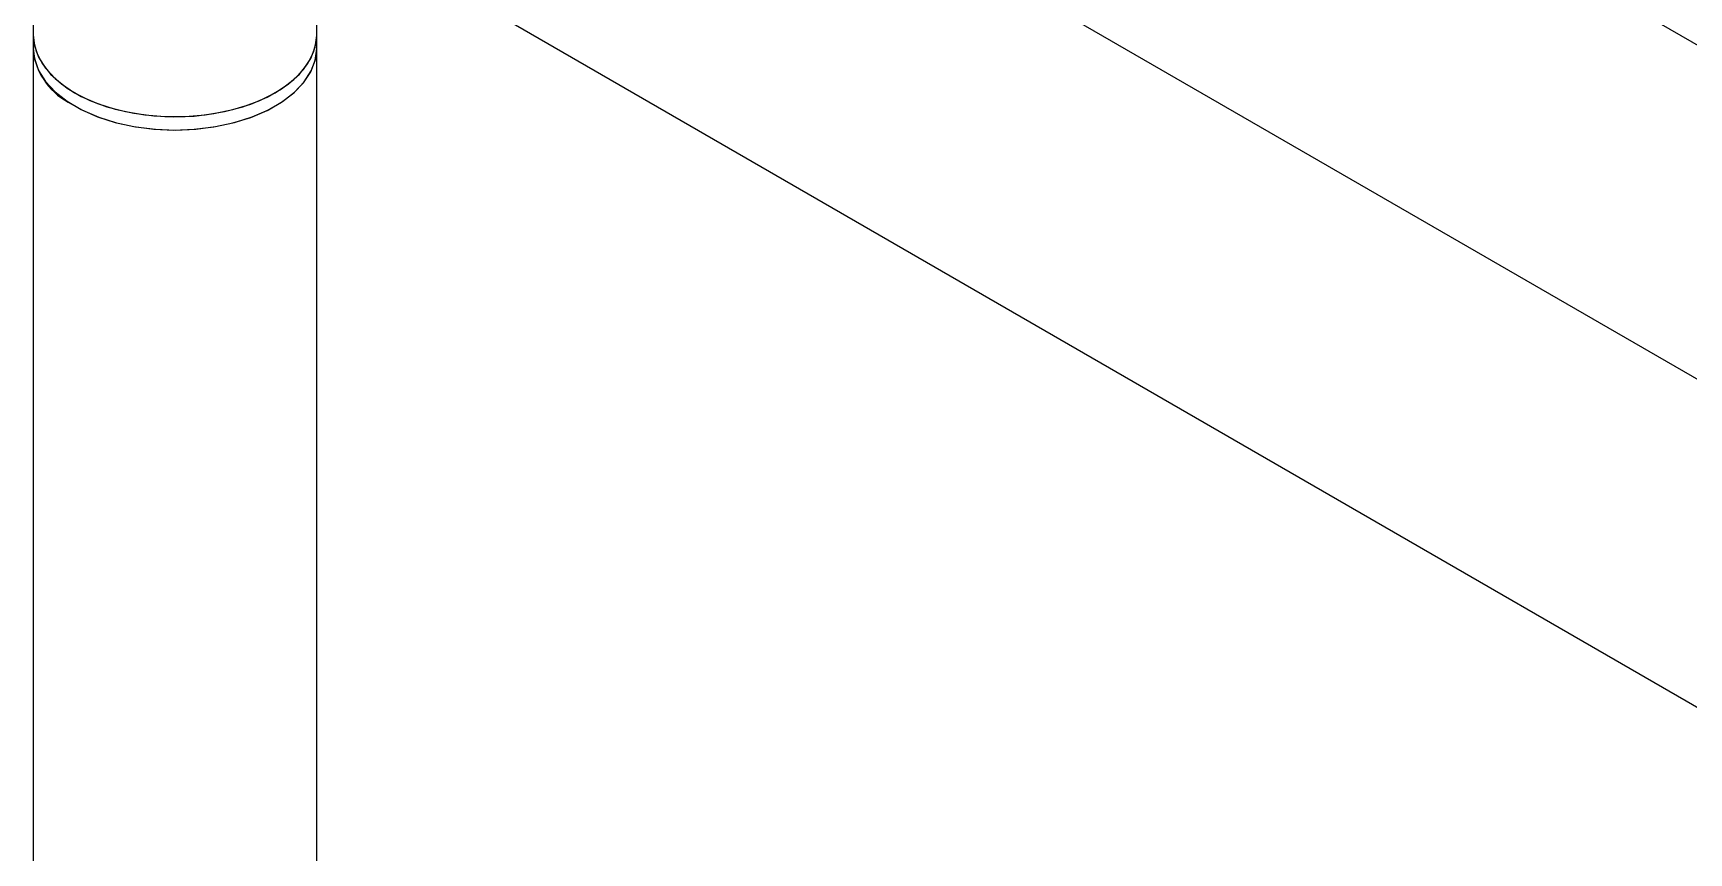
# Model space of a CAD drawing. Extents: x -1084 to 1049, y -151 to 450.
# Drawn here: x -678.4 to -593.3, y 146.8 to 189 of the extents above; entities that cross this region are included whole.
import ezdxf

# ---------------------------------------------------------------- set-up
doc = ezdxf.new("R2010")
doc.units = 0
doc.header["$LTSCALE"] = 23.1
doc.header["$MEASUREMENT"] = 0
doc.layers.get('0').update_dxf_attribs({"linetype": 'CONTINUOUS'})

msp = doc.modelspace()

# ---------------------------------------------------------------- linework, layer by layer
at = {"color": 7, "linetype": 'Continuous', "lineweight": 25}
for p, q in [((-662.67038, 228.64794), (-523.51266, 148.3139)), ((-516.22232, 126.92339), (-655.38003, 207.25742)), ((-678.39467, 203.70625), (-678.39467, 188.86519)), ((-663.8128, 188.86519), (-663.8128, 195.28832)), ((-662.67038, 194.62881), (-523.51266, 114.29477)), ((-678.39467, 188.86519), (-678.39467, 188.18481)), ((-678.39467, 188.18481), (-678.39467, -16.61036)), ((-663.8128, 188.18481), (-663.8128, 188.86519)), ((-663.8128, -16.61036), (-663.8128, 188.18481))]:
    msp.add_line(p, q, dxfattribs=at)
at = {"color": 7, "linetype": 'Continuous', "lineweight": 25, "flags": 128}
for points in [[(-678.39467, 188.86519), (-678.3761, 188.56493), (-678.22805, 187.97051), (-677.93498, 187.39431), (-677.50284, 186.84805), (-676.94043, 186.34285), (-676.25921, 185.889)], [(-678.39467, 188.86519), (-678.32809, 188.29764), (-678.11464, 187.70989), (-677.75847, 187.14566), (-677.26683, 186.61643), (-676.64973, 186.13298), (-675.91972, 185.70515), (-675.09168, 185.34165), (-674.18245, 185.04988), (-673.21055, 184.83578), (-672.19576, 184.7037), (-671.15875, 184.65634), (-670.12061, 184.69466), (-669.10248, 184.81788), (-668.1251, 185.0235), (-667.20835, 185.30731), (-666.3709, 185.66356), (-665.62979, 186.08498), (-665.00012, 186.563), (-664.49471, 187.08789), (-664.12383, 187.64895), (-663.89504, 188.23478)], [(-678.39467, 188.18481), (-678.32809, 187.61726), (-678.11464, 187.02951), (-677.75847, 186.46528), (-677.26683, 185.93605), (-676.64973, 185.4526), (-675.91972, 185.02477), (-675.09168, 184.66127), (-674.18245, 184.3695), (-673.21055, 184.1554), (-672.19576, 184.02332), (-671.15875, 183.97596), (-670.12061, 184.01428), (-669.10248, 184.1375), (-668.1251, 184.34311), (-667.20835, 184.62693), (-666.3709, 184.98318), (-665.62979, 185.4046), (-665.00012, 185.88262), (-664.49471, 186.4075), (-664.12383, 186.96857), (-663.89504, 187.55439)], [(-676.59056, 185.41307), (-675.85141, 184.99051), (-675.01562, 184.63297), (-674.10019, 184.34773), (-673.12376, 184.14061), (-672.10621, 184.01582), (-671.06825, 183.97589), (-670.03102, 184.02165), (-669.01562, 184.15215), (-668.04273, 184.36475), (-667.13215, 184.65512), (-666.30243, 185.01734), (-665.57044, 185.44404), (-664.9511, 185.92653), (-664.457, 186.455), (-664.09822, 187.01868), (-663.88205, 187.60609), (-663.8128, 188.18481)], [(-676.25921, 185.889), (-675.47303, 185.49574), (-674.59791, 185.17107), (-673.65166, 184.9216), (-672.65354, 184.75241), (-671.62387, 184.66695), (-670.58361, 184.66695), (-669.55394, 184.75241), (-668.55581, 184.9216), (-667.60956, 185.17107), (-666.73444, 185.49574), (-665.94826, 185.889), (-665.26704, 186.34285), (-664.70463, 186.84805), (-664.27249, 187.39431), (-663.97942, 187.97051), (-663.83137, 188.56493), (-663.8128, 188.86519)], [(-663.89504, 188.23478), (-663.81301, 188.83344), (-663.8128, 188.86519)], [(-663.89504, 187.55439), (-663.81301, 188.15305), (-663.8128, 188.18481)]]:
    msp.add_lwpolyline(points, dxfattribs=at)
at = {"color": 7, "linetype": 'Continuous', "lineweight": 25}
msp.add_arc((-674.99611, 188.42391), 3.40697, 184.0243528, 242.0956778, dxfattribs=at)

doc.saveas('drawing.dxf')
